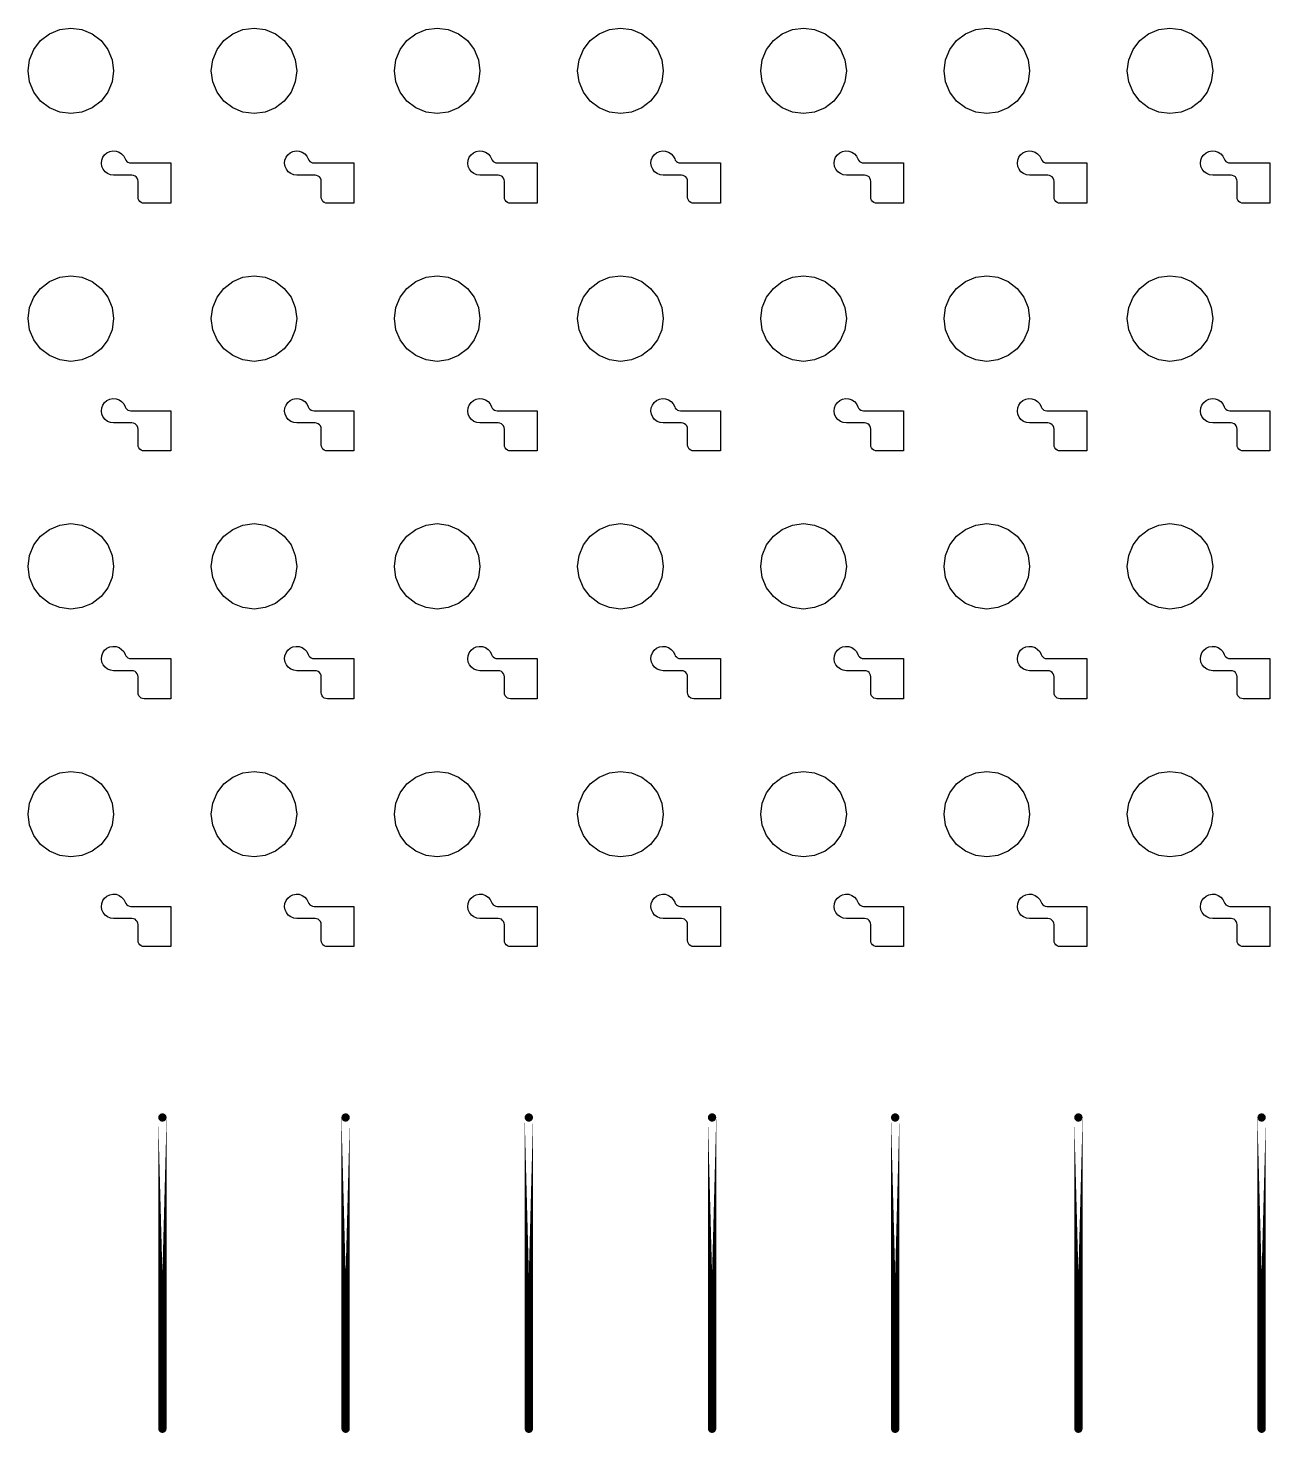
# Model space of a CAD drawing. Extents: x 11 to 212, y 11 to 212.
# Drawn here: x 143.44 to 155.4, y 46.96 to 60.5 of the extents above; entities that cross this region are included whole.
import ezdxf

# ---------------------------------------------------------------- set-up
doc = ezdxf.new("R2010")
doc.units = 0
doc.layers.get('0').update_dxf_attribs({"linetype": 'continuous'})
doc.layers.add('C3', color=7, linetype='continuous')

# ---------------------------------------------------------------- blocks, each defined once
blk = doc.blocks.new('cutlineendpoint')
at = {"const_width": 0.04}
blk.add_lwpolyline([(-0.02, 0, 1), (0.02, 0, 1)], format="xyb", close=True, dxfattribs=at)

msp = doc.modelspace()

# ---------------------------------------------------------------- linework, layer by layer
at = {"layer": 'C3'}
for points in [[(144.259, 60.088), (144.245, 59.982), (144.204, 59.882), (144.138, 59.797), (144.053, 59.732), (143.954, 59.691), (143.847, 59.676), (143.74, 59.691), (143.641, 59.732), (143.556, 59.797), (143.49, 59.882), (143.449, 59.982), (143.435, 60.088), (143.449, 60.195), (143.49, 60.294), (143.556, 60.379), (143.641, 60.445), (143.74, 60.486), (143.847, 60.5), (143.954, 60.486), (144.053, 60.445), (144.138, 60.379), (144.204, 60.294), (144.245, 60.195)], [(146.024, 60.088), (146.009, 59.982), (145.968, 59.882), (145.903, 59.797), (145.818, 59.732), (145.718, 59.691), (145.612, 59.676), (145.505, 59.691), (145.406, 59.732), (145.321, 59.797), (145.255, 59.882), (145.214, 59.982), (145.2, 60.088), (145.214, 60.195), (145.255, 60.294), (145.321, 60.379), (145.406, 60.445), (145.505, 60.486), (145.612, 60.5), (145.718, 60.486), (145.818, 60.445), (145.903, 60.379), (145.968, 60.294), (146.009, 60.195)], [(147.788, 60.088), (147.774, 59.982), (147.733, 59.882), (147.668, 59.797), (147.582, 59.732), (147.483, 59.691), (147.376, 59.676), (147.27, 59.691), (147.171, 59.732), (147.085, 59.797), (147.02, 59.882), (146.979, 59.982), (146.965, 60.088), (146.979, 60.195), (147.02, 60.294), (147.085, 60.379), (147.171, 60.445), (147.27, 60.486), (147.376, 60.5), (147.483, 60.486), (147.582, 60.445), (147.668, 60.379), (147.733, 60.294), (147.774, 60.195)], [(149.553, 60.088), (149.539, 59.982), (149.498, 59.882), (149.432, 59.797), (149.347, 59.732), (149.248, 59.691), (149.141, 59.676), (149.035, 59.691), (148.935, 59.732), (148.85, 59.797), (148.785, 59.882), (148.743, 59.982), (148.729, 60.088), (148.743, 60.195), (148.785, 60.294), (148.85, 60.379), (148.935, 60.445), (149.035, 60.486), (149.141, 60.5), (149.248, 60.486), (149.347, 60.445), (149.432, 60.379), (149.498, 60.294), (149.539, 60.195)], [(151.318, 60.088), (151.304, 59.982), (151.262, 59.882), (151.197, 59.797), (151.112, 59.732), (151.012, 59.691), (150.906, 59.676), (150.799, 59.691), (150.7, 59.732), (150.615, 59.797), (150.549, 59.882), (150.508, 59.982), (150.494, 60.088), (150.508, 60.195), (150.549, 60.294), (150.615, 60.379), (150.7, 60.445), (150.799, 60.486), (150.906, 60.5), (151.012, 60.486), (151.112, 60.445), (151.197, 60.379), (151.262, 60.294), (151.304, 60.195)], [(153.082, 60.088), (153.068, 59.982), (153.027, 59.882), (152.962, 59.797), (152.876, 59.732), (152.777, 59.691), (152.671, 59.676), (152.564, 59.691), (152.465, 59.732), (152.379, 59.797), (152.314, 59.882), (152.273, 59.982), (152.259, 60.088), (152.273, 60.195), (152.314, 60.294), (152.379, 60.379), (152.465, 60.445), (152.564, 60.486), (152.671, 60.5), (152.777, 60.486), (152.876, 60.445), (152.962, 60.379), (153.027, 60.294), (153.068, 60.195)], [(154.847, 60.088), (154.833, 59.982), (154.792, 59.882), (154.726, 59.797), (154.641, 59.732), (154.542, 59.691), (154.435, 59.676), (154.329, 59.691), (154.229, 59.732), (154.144, 59.797), (154.079, 59.882), (154.038, 59.982), (154.024, 60.088), (154.038, 60.195), (154.079, 60.294), (154.144, 60.379), (154.229, 60.445), (154.329, 60.486), (154.435, 60.5), (154.542, 60.486), (154.641, 60.445), (154.726, 60.379), (154.792, 60.294), (154.833, 60.195)], [(144.553, 58.812), (144.538, 58.814), (144.524, 58.82), (144.511, 58.829), (144.502, 58.841), (144.496, 58.855), (144.494, 58.871), (144.494, 59.024), (144.492, 59.039), (144.486, 59.053), (144.477, 59.065), (144.465, 59.074), (144.451, 59.08), (144.435, 59.082), (144.259, 59.082), (144.229, 59.086), (144.201, 59.098), (144.177, 59.116), (144.158, 59.139), (144.146, 59.167), (144.141, 59.197), (144.144, 59.227), (144.155, 59.255), (144.172, 59.28), (144.195, 59.299), (144.223, 59.312), (144.252, 59.317), (144.282, 59.315), (144.311, 59.305), (144.336, 59.289), (144.356, 59.266), (144.37, 59.239), (144.376, 59.226), (144.386, 59.215), (144.397, 59.207), (144.411, 59.202), (144.425, 59.2), (144.809, 59.2), (144.809, 58.812)], [(146.318, 58.812), (146.302, 58.814), (146.288, 58.82), (146.276, 58.829), (146.267, 58.841), (146.261, 58.855), (146.259, 58.871), (146.259, 59.024), (146.257, 59.039), (146.251, 59.053), (146.242, 59.065), (146.229, 59.074), (146.215, 59.08), (146.2, 59.082), (146.024, 59.082), (145.994, 59.086), (145.966, 59.098), (145.941, 59.116), (145.923, 59.139), (145.911, 59.167), (145.906, 59.197), (145.909, 59.227), (145.92, 59.255), (145.937, 59.28), (145.96, 59.299), (145.987, 59.312), (146.017, 59.317), (146.047, 59.315), (146.076, 59.305), (146.101, 59.289), (146.121, 59.266), (146.134, 59.239), (146.141, 59.226), (146.15, 59.215), (146.162, 59.207), (146.176, 59.202), (146.19, 59.2), (146.574, 59.2), (146.574, 58.812)], [(148.082, 58.812), (148.067, 58.814), (148.053, 58.82), (148.041, 58.829), (148.031, 58.841), (148.026, 58.855), (148.024, 58.871), (148.024, 59.024), (148.022, 59.039), (148.016, 59.053), (148.006, 59.065), (147.994, 59.074), (147.98, 59.08), (147.965, 59.082), (147.788, 59.082), (147.758, 59.086), (147.73, 59.098), (147.706, 59.116), (147.687, 59.139), (147.675, 59.167), (147.671, 59.197), (147.674, 59.227), (147.684, 59.255), (147.702, 59.28), (147.725, 59.299), (147.752, 59.312), (147.782, 59.317), (147.812, 59.315), (147.84, 59.305), (147.866, 59.289), (147.886, 59.266), (147.899, 59.239), (147.906, 59.226), (147.915, 59.215), (147.927, 59.207), (147.94, 59.202), (147.955, 59.2), (148.339, 59.2), (148.339, 58.812)], [(149.847, 58.812), (149.832, 58.814), (149.818, 58.82), (149.805, 58.829), (149.796, 58.841), (149.79, 58.855), (149.788, 58.871), (149.788, 59.024), (149.786, 59.039), (149.78, 59.053), (149.771, 59.065), (149.759, 59.074), (149.745, 59.08), (149.729, 59.082), (149.553, 59.082), (149.523, 59.086), (149.495, 59.098), (149.471, 59.116), (149.452, 59.139), (149.44, 59.167), (149.435, 59.197), (149.438, 59.227), (149.449, 59.255), (149.466, 59.28), (149.49, 59.299), (149.517, 59.312), (149.546, 59.317), (149.577, 59.315), (149.605, 59.305), (149.63, 59.289), (149.65, 59.266), (149.664, 59.239), (149.67, 59.226), (149.68, 59.215), (149.692, 59.207), (149.705, 59.202), (149.719, 59.2), (150.104, 59.2), (150.104, 58.812)], [(151.612, 58.812), (151.597, 58.814), (151.582, 58.82), (151.57, 58.829), (151.561, 58.841), (151.555, 58.855), (151.553, 58.871), (151.553, 59.024), (151.551, 59.039), (151.545, 59.053), (151.536, 59.065), (151.524, 59.074), (151.509, 59.08), (151.494, 59.082), (151.318, 59.082), (151.288, 59.086), (151.26, 59.098), (151.236, 59.116), (151.217, 59.139), (151.205, 59.167), (151.2, 59.197), (151.203, 59.227), (151.214, 59.255), (151.231, 59.28), (151.254, 59.299), (151.282, 59.312), (151.311, 59.317), (151.341, 59.315), (151.37, 59.305), (151.395, 59.289), (151.415, 59.266), (151.429, 59.239), (151.435, 59.226), (151.444, 59.215), (151.456, 59.207), (151.47, 59.202), (151.484, 59.2), (151.868, 59.2), (151.868, 58.812)], [(153.376, 58.812), (153.361, 58.814), (153.347, 58.82), (153.335, 58.829), (153.326, 58.841), (153.32, 58.855), (153.318, 58.871), (153.318, 59.024), (153.316, 59.039), (153.31, 59.053), (153.3, 59.065), (153.288, 59.074), (153.274, 59.08), (153.259, 59.082), (153.082, 59.082), (153.052, 59.086), (153.024, 59.098), (153, 59.116), (152.982, 59.139), (152.969, 59.167), (152.965, 59.197), (152.968, 59.227), (152.978, 59.255), (152.996, 59.28), (153.019, 59.299), (153.046, 59.312), (153.076, 59.317), (153.106, 59.315), (153.135, 59.305), (153.16, 59.289), (153.18, 59.266), (153.193, 59.239), (153.2, 59.226), (153.209, 59.215), (153.221, 59.207), (153.234, 59.202), (153.249, 59.2), (153.633, 59.2), (153.633, 58.812)], [(155.141, 58.812), (155.126, 58.814), (155.112, 58.82), (155.1, 58.829), (155.09, 58.841), (155.084, 58.855), (155.082, 58.871), (155.082, 59.024), (155.08, 59.039), (155.074, 59.053), (155.065, 59.065), (155.053, 59.074), (155.039, 59.08), (155.024, 59.082), (154.847, 59.082), (154.817, 59.086), (154.789, 59.098), (154.765, 59.116), (154.746, 59.139), (154.734, 59.167), (154.729, 59.197), (154.733, 59.227), (154.743, 59.255), (154.761, 59.28), (154.784, 59.299), (154.811, 59.312), (154.841, 59.317), (154.871, 59.315), (154.899, 59.305), (154.924, 59.289), (154.944, 59.266), (154.958, 59.239), (154.964, 59.226), (154.974, 59.215), (154.986, 59.207), (154.999, 59.202), (155.013, 59.2), (155.398, 59.2), (155.398, 58.812)], [(144.259, 57.7), (144.245, 57.593), (144.204, 57.494), (144.138, 57.409), (144.053, 57.343), (143.954, 57.302), (143.847, 57.288), (143.74, 57.302), (143.641, 57.343), (143.556, 57.409), (143.49, 57.494), (143.449, 57.593), (143.435, 57.7), (143.449, 57.807), (143.49, 57.906), (143.556, 57.991), (143.641, 58.057), (143.74, 58.098), (143.847, 58.112), (143.954, 58.098), (144.053, 58.057), (144.138, 57.991), (144.204, 57.906), (144.245, 57.807)], [(146.024, 57.7), (146.009, 57.593), (145.968, 57.494), (145.903, 57.409), (145.818, 57.343), (145.718, 57.302), (145.612, 57.288), (145.505, 57.302), (145.406, 57.343), (145.321, 57.409), (145.255, 57.494), (145.214, 57.593), (145.2, 57.7), (145.214, 57.807), (145.255, 57.906), (145.321, 57.991), (145.406, 58.057), (145.505, 58.098), (145.612, 58.112), (145.718, 58.098), (145.818, 58.057), (145.903, 57.991), (145.968, 57.906), (146.009, 57.807)], [(147.788, 57.7), (147.774, 57.593), (147.733, 57.494), (147.668, 57.409), (147.582, 57.343), (147.483, 57.302), (147.376, 57.288), (147.27, 57.302), (147.171, 57.343), (147.085, 57.409), (147.02, 57.494), (146.979, 57.593), (146.965, 57.7), (146.979, 57.807), (147.02, 57.906), (147.085, 57.991), (147.171, 58.057), (147.27, 58.098), (147.376, 58.112), (147.483, 58.098), (147.582, 58.057), (147.668, 57.991), (147.733, 57.906), (147.774, 57.807)], [(149.553, 57.7), (149.539, 57.593), (149.498, 57.494), (149.432, 57.409), (149.347, 57.343), (149.248, 57.302), (149.141, 57.288), (149.035, 57.302), (148.935, 57.343), (148.85, 57.409), (148.785, 57.494), (148.743, 57.593), (148.729, 57.7), (148.743, 57.807), (148.785, 57.906), (148.85, 57.991), (148.935, 58.057), (149.035, 58.098), (149.141, 58.112), (149.248, 58.098), (149.347, 58.057), (149.432, 57.991), (149.498, 57.906), (149.539, 57.807)], [(151.318, 57.7), (151.304, 57.593), (151.262, 57.494), (151.197, 57.409), (151.112, 57.343), (151.012, 57.302), (150.906, 57.288), (150.799, 57.302), (150.7, 57.343), (150.615, 57.409), (150.549, 57.494), (150.508, 57.593), (150.494, 57.7), (150.508, 57.807), (150.549, 57.906), (150.615, 57.991), (150.7, 58.057), (150.799, 58.098), (150.906, 58.112), (151.012, 58.098), (151.112, 58.057), (151.197, 57.991), (151.262, 57.906), (151.304, 57.807)], [(153.082, 57.7), (153.068, 57.593), (153.027, 57.494), (152.962, 57.409), (152.876, 57.343), (152.777, 57.302), (152.671, 57.288), (152.564, 57.302), (152.465, 57.343), (152.379, 57.409), (152.314, 57.494), (152.273, 57.593), (152.259, 57.7), (152.273, 57.807), (152.314, 57.906), (152.379, 57.991), (152.465, 58.057), (152.564, 58.098), (152.671, 58.112), (152.777, 58.098), (152.876, 58.057), (152.962, 57.991), (153.027, 57.906), (153.068, 57.807)], [(154.847, 57.7), (154.833, 57.593), (154.792, 57.494), (154.726, 57.409), (154.641, 57.343), (154.542, 57.302), (154.435, 57.288), (154.329, 57.302), (154.229, 57.343), (154.144, 57.409), (154.079, 57.494), (154.038, 57.593), (154.024, 57.7), (154.038, 57.807), (154.079, 57.906), (154.144, 57.991), (154.229, 58.057), (154.329, 58.098), (154.435, 58.112), (154.542, 58.098), (154.641, 58.057), (154.726, 57.991), (154.792, 57.906), (154.833, 57.807)], [(144.553, 56.424), (144.538, 56.426), (144.524, 56.431), (144.511, 56.441), (144.502, 56.453), (144.496, 56.467), (144.494, 56.482), (144.494, 56.635), (144.492, 56.651), (144.486, 56.665), (144.477, 56.677), (144.465, 56.686), (144.451, 56.692), (144.435, 56.694), (144.259, 56.694), (144.229, 56.698), (144.201, 56.709), (144.177, 56.727), (144.158, 56.751), (144.146, 56.779), (144.141, 56.809), (144.144, 56.839), (144.155, 56.867), (144.172, 56.891), (144.195, 56.911), (144.223, 56.924), (144.252, 56.929), (144.282, 56.927), (144.311, 56.917), (144.336, 56.9), (144.356, 56.878), (144.37, 56.851), (144.376, 56.838), (144.386, 56.827), (144.397, 56.819), (144.411, 56.814), (144.425, 56.812), (144.809, 56.812), (144.809, 56.424)], [(146.318, 56.424), (146.302, 56.426), (146.288, 56.431), (146.276, 56.441), (146.267, 56.453), (146.261, 56.467), (146.259, 56.482), (146.259, 56.635), (146.257, 56.651), (146.251, 56.665), (146.242, 56.677), (146.229, 56.686), (146.215, 56.692), (146.2, 56.694), (146.024, 56.694), (145.994, 56.698), (145.966, 56.709), (145.941, 56.727), (145.923, 56.751), (145.911, 56.779), (145.906, 56.809), (145.909, 56.839), (145.92, 56.867), (145.937, 56.891), (145.96, 56.911), (145.987, 56.924), (146.017, 56.929), (146.047, 56.927), (146.076, 56.917), (146.101, 56.9), (146.121, 56.878), (146.134, 56.851), (146.141, 56.838), (146.15, 56.827), (146.162, 56.819), (146.176, 56.814), (146.19, 56.812), (146.574, 56.812), (146.574, 56.424)], [(148.082, 56.424), (148.067, 56.426), (148.053, 56.431), (148.041, 56.441), (148.031, 56.453), (148.026, 56.467), (148.024, 56.482), (148.024, 56.635), (148.022, 56.651), (148.016, 56.665), (148.006, 56.677), (147.994, 56.686), (147.98, 56.692), (147.965, 56.694), (147.788, 56.694), (147.758, 56.698), (147.73, 56.709), (147.706, 56.727), (147.687, 56.751), (147.675, 56.779), (147.671, 56.809), (147.674, 56.839), (147.684, 56.867), (147.702, 56.891), (147.725, 56.911), (147.752, 56.924), (147.782, 56.929), (147.812, 56.927), (147.84, 56.917), (147.866, 56.9), (147.886, 56.878), (147.899, 56.851), (147.906, 56.838), (147.915, 56.827), (147.927, 56.819), (147.94, 56.814), (147.955, 56.812), (148.339, 56.812), (148.339, 56.424)], [(149.847, 56.424), (149.832, 56.426), (149.818, 56.431), (149.805, 56.441), (149.796, 56.453), (149.79, 56.467), (149.788, 56.482), (149.788, 56.635), (149.786, 56.651), (149.78, 56.665), (149.771, 56.677), (149.759, 56.686), (149.745, 56.692), (149.729, 56.694), (149.553, 56.694), (149.523, 56.698), (149.495, 56.709), (149.471, 56.727), (149.452, 56.751), (149.44, 56.779), (149.435, 56.809), (149.438, 56.839), (149.449, 56.867), (149.466, 56.891), (149.49, 56.911), (149.517, 56.924), (149.546, 56.929), (149.577, 56.927), (149.605, 56.917), (149.63, 56.9), (149.65, 56.878), (149.664, 56.851), (149.67, 56.838), (149.68, 56.827), (149.692, 56.819), (149.705, 56.814), (149.719, 56.812), (150.104, 56.812), (150.104, 56.424)], [(151.612, 56.424), (151.597, 56.426), (151.582, 56.431), (151.57, 56.441), (151.561, 56.453), (151.555, 56.467), (151.553, 56.482), (151.553, 56.635), (151.551, 56.651), (151.545, 56.665), (151.536, 56.677), (151.524, 56.686), (151.509, 56.692), (151.494, 56.694), (151.318, 56.694), (151.288, 56.698), (151.26, 56.709), (151.236, 56.727), (151.217, 56.751), (151.205, 56.779), (151.2, 56.809), (151.203, 56.839), (151.214, 56.867), (151.231, 56.891), (151.254, 56.911), (151.282, 56.924), (151.311, 56.929), (151.341, 56.927), (151.37, 56.917), (151.395, 56.9), (151.415, 56.878), (151.429, 56.851), (151.435, 56.838), (151.444, 56.827), (151.456, 56.819), (151.47, 56.814), (151.484, 56.812), (151.868, 56.812), (151.868, 56.424)], [(153.376, 56.424), (153.361, 56.426), (153.347, 56.431), (153.335, 56.441), (153.326, 56.453), (153.32, 56.467), (153.318, 56.482), (153.318, 56.635), (153.316, 56.651), (153.31, 56.665), (153.3, 56.677), (153.288, 56.686), (153.274, 56.692), (153.259, 56.694), (153.082, 56.694), (153.052, 56.698), (153.024, 56.709), (153, 56.727), (152.982, 56.751), (152.969, 56.779), (152.965, 56.809), (152.968, 56.839), (152.978, 56.867), (152.996, 56.891), (153.019, 56.911), (153.046, 56.924), (153.076, 56.929), (153.106, 56.927), (153.135, 56.917), (153.16, 56.9), (153.18, 56.878), (153.193, 56.851), (153.2, 56.838), (153.209, 56.827), (153.221, 56.819), (153.234, 56.814), (153.249, 56.812), (153.633, 56.812), (153.633, 56.424)], [(155.141, 56.424), (155.126, 56.426), (155.112, 56.431), (155.1, 56.441), (155.09, 56.453), (155.084, 56.467), (155.082, 56.482), (155.082, 56.635), (155.08, 56.651), (155.074, 56.665), (155.065, 56.677), (155.053, 56.686), (155.039, 56.692), (155.024, 56.694), (154.847, 56.694), (154.817, 56.698), (154.789, 56.709), (154.765, 56.727), (154.746, 56.751), (154.734, 56.779), (154.729, 56.809), (154.733, 56.839), (154.743, 56.867), (154.761, 56.891), (154.784, 56.911), (154.811, 56.924), (154.841, 56.929), (154.871, 56.927), (154.899, 56.917), (154.924, 56.9), (154.944, 56.878), (154.958, 56.851), (154.964, 56.838), (154.974, 56.827), (154.986, 56.819), (154.999, 56.814), (155.013, 56.812), (155.398, 56.812), (155.398, 56.424)], [(144.259, 55.312), (144.245, 55.205), (144.204, 55.106), (144.138, 55.021), (144.053, 54.955), (143.954, 54.914), (143.847, 54.9), (143.74, 54.914), (143.641, 54.955), (143.556, 55.021), (143.49, 55.106), (143.449, 55.205), (143.435, 55.312), (143.449, 55.418), (143.49, 55.518), (143.556, 55.603), (143.641, 55.668), (143.74, 55.709), (143.847, 55.724), (143.954, 55.709), (144.053, 55.668), (144.138, 55.603), (144.204, 55.518), (144.245, 55.418)], [(146.024, 55.312), (146.009, 55.205), (145.968, 55.106), (145.903, 55.021), (145.818, 54.955), (145.718, 54.914), (145.612, 54.9), (145.505, 54.914), (145.406, 54.955), (145.321, 55.021), (145.255, 55.106), (145.214, 55.205), (145.2, 55.312), (145.214, 55.418), (145.255, 55.518), (145.321, 55.603), (145.406, 55.668), (145.505, 55.709), (145.612, 55.724), (145.718, 55.709), (145.818, 55.668), (145.903, 55.603), (145.968, 55.518), (146.009, 55.418)], [(147.788, 55.312), (147.774, 55.205), (147.733, 55.106), (147.668, 55.021), (147.582, 54.955), (147.483, 54.914), (147.376, 54.9), (147.27, 54.914), (147.171, 54.955), (147.085, 55.021), (147.02, 55.106), (146.979, 55.205), (146.965, 55.312), (146.979, 55.418), (147.02, 55.518), (147.085, 55.603), (147.171, 55.668), (147.27, 55.709), (147.376, 55.724), (147.483, 55.709), (147.582, 55.668), (147.668, 55.603), (147.733, 55.518), (147.774, 55.418)], [(149.553, 55.312), (149.539, 55.205), (149.498, 55.106), (149.432, 55.021), (149.347, 54.955), (149.248, 54.914), (149.141, 54.9), (149.035, 54.914), (148.935, 54.955), (148.85, 55.021), (148.785, 55.106), (148.743, 55.205), (148.729, 55.312), (148.743, 55.418), (148.785, 55.518), (148.85, 55.603), (148.935, 55.668), (149.035, 55.709), (149.141, 55.724), (149.248, 55.709), (149.347, 55.668), (149.432, 55.603), (149.498, 55.518), (149.539, 55.418)], [(151.318, 55.312), (151.304, 55.205), (151.262, 55.106), (151.197, 55.021), (151.112, 54.955), (151.012, 54.914), (150.906, 54.9), (150.799, 54.914), (150.7, 54.955), (150.615, 55.021), (150.549, 55.106), (150.508, 55.205), (150.494, 55.312), (150.508, 55.418), (150.549, 55.518), (150.615, 55.603), (150.7, 55.668), (150.799, 55.709), (150.906, 55.724), (151.012, 55.709), (151.112, 55.668), (151.197, 55.603), (151.262, 55.518), (151.304, 55.418)], [(153.082, 55.312), (153.068, 55.205), (153.027, 55.106), (152.962, 55.021), (152.876, 54.955), (152.777, 54.914), (152.671, 54.9), (152.564, 54.914), (152.465, 54.955), (152.379, 55.021), (152.314, 55.106), (152.273, 55.205), (152.259, 55.312), (152.273, 55.418), (152.314, 55.518), (152.379, 55.603), (152.465, 55.668), (152.564, 55.709), (152.671, 55.724), (152.777, 55.709), (152.876, 55.668), (152.962, 55.603), (153.027, 55.518), (153.068, 55.418)], [(154.847, 55.312), (154.833, 55.205), (154.792, 55.106), (154.726, 55.021), (154.641, 54.955), (154.542, 54.914), (154.435, 54.9), (154.329, 54.914), (154.229, 54.955), (154.144, 55.021), (154.079, 55.106), (154.038, 55.205), (154.024, 55.312), (154.038, 55.418), (154.079, 55.518), (154.144, 55.603), (154.229, 55.668), (154.329, 55.709), (154.435, 55.724), (154.542, 55.709), (154.641, 55.668), (154.726, 55.603), (154.792, 55.518), (154.833, 55.418)], [(144.553, 54.035), (144.538, 54.037), (144.524, 54.043), (144.511, 54.053), (144.502, 54.065), (144.496, 54.079), (144.494, 54.094), (144.494, 54.247), (144.492, 54.262), (144.486, 54.276), (144.477, 54.289), (144.465, 54.298), (144.451, 54.304), (144.435, 54.306), (144.259, 54.306), (144.229, 54.31), (144.201, 54.321), (144.177, 54.339), (144.158, 54.363), (144.146, 54.39), (144.141, 54.42), (144.144, 54.45), (144.155, 54.479), (144.172, 54.503), (144.195, 54.523), (144.223, 54.535), (144.252, 54.541), (144.282, 54.539), (144.311, 54.529), (144.336, 54.512), (144.356, 54.49), (144.37, 54.463), (144.376, 54.45), (144.386, 54.439), (144.397, 54.431), (144.411, 54.425), (144.425, 54.424), (144.809, 54.424), (144.809, 54.035)], [(146.318, 54.035), (146.302, 54.037), (146.288, 54.043), (146.276, 54.053), (146.267, 54.065), (146.261, 54.079), (146.259, 54.094), (146.259, 54.247), (146.257, 54.262), (146.251, 54.276), (146.242, 54.289), (146.229, 54.298), (146.215, 54.304), (146.2, 54.306), (146.024, 54.306), (145.994, 54.31), (145.966, 54.321), (145.941, 54.339), (145.923, 54.363), (145.911, 54.39), (145.906, 54.42), (145.909, 54.45), (145.92, 54.479), (145.937, 54.503), (145.96, 54.523), (145.987, 54.535), (146.017, 54.541), (146.047, 54.539), (146.076, 54.529), (146.101, 54.512), (146.121, 54.49), (146.134, 54.463), (146.141, 54.45), (146.15, 54.439), (146.162, 54.431), (146.176, 54.425), (146.19, 54.424), (146.574, 54.424), (146.574, 54.035)], [(148.082, 54.035), (148.067, 54.037), (148.053, 54.043), (148.041, 54.053), (148.031, 54.065), (148.026, 54.079), (148.024, 54.094), (148.024, 54.247), (148.022, 54.262), (148.016, 54.276), (148.006, 54.289), (147.994, 54.298), (147.98, 54.304), (147.965, 54.306), (147.788, 54.306), (147.758, 54.31), (147.73, 54.321), (147.706, 54.339), (147.687, 54.363), (147.675, 54.39), (147.671, 54.42), (147.674, 54.45), (147.684, 54.479), (147.702, 54.503), (147.725, 54.523), (147.752, 54.535), (147.782, 54.541), (147.812, 54.539), (147.84, 54.529), (147.866, 54.512), (147.886, 54.49), (147.899, 54.463), (147.906, 54.45), (147.915, 54.439), (147.927, 54.431), (147.94, 54.425), (147.955, 54.424), (148.339, 54.424), (148.339, 54.035)], [(149.847, 54.035), (149.832, 54.037), (149.818, 54.043), (149.805, 54.053), (149.796, 54.065), (149.79, 54.079), (149.788, 54.094), (149.788, 54.247), (149.786, 54.262), (149.78, 54.276), (149.771, 54.289), (149.759, 54.298), (149.745, 54.304), (149.729, 54.306), (149.553, 54.306), (149.523, 54.31), (149.495, 54.321), (149.471, 54.339), (149.452, 54.363), (149.44, 54.39), (149.435, 54.42), (149.438, 54.45), (149.449, 54.479), (149.466, 54.503), (149.49, 54.523), (149.517, 54.535), (149.546, 54.541), (149.577, 54.539), (149.605, 54.529), (149.63, 54.512), (149.65, 54.49), (149.664, 54.463), (149.67, 54.45), (149.68, 54.439), (149.692, 54.431), (149.705, 54.425), (149.719, 54.424), (150.104, 54.424), (150.104, 54.035)], [(151.612, 54.035), (151.597, 54.037), (151.582, 54.043), (151.57, 54.053), (151.561, 54.065), (151.555, 54.079), (151.553, 54.094), (151.553, 54.247), (151.551, 54.262), (151.545, 54.276), (151.536, 54.289), (151.524, 54.298), (151.509, 54.304), (151.494, 54.306), (151.318, 54.306), (151.288, 54.31), (151.26, 54.321), (151.236, 54.339), (151.217, 54.363), (151.205, 54.39), (151.2, 54.42), (151.203, 54.45), (151.214, 54.479), (151.231, 54.503), (151.254, 54.523), (151.282, 54.535), (151.311, 54.541), (151.341, 54.539), (151.37, 54.529), (151.395, 54.512), (151.415, 54.49), (151.429, 54.463), (151.435, 54.45), (151.444, 54.439), (151.456, 54.431), (151.47, 54.425), (151.484, 54.424), (151.868, 54.424), (151.868, 54.035)], [(153.376, 54.035), (153.361, 54.037), (153.347, 54.043), (153.335, 54.053), (153.326, 54.065), (153.32, 54.079), (153.318, 54.094), (153.318, 54.247), (153.316, 54.262), (153.31, 54.276), (153.3, 54.289), (153.288, 54.298), (153.274, 54.304), (153.259, 54.306), (153.082, 54.306), (153.052, 54.31), (153.024, 54.321), (153, 54.339), (152.982, 54.363), (152.969, 54.39), (152.965, 54.42), (152.968, 54.45), (152.978, 54.479), (152.996, 54.503), (153.019, 54.523), (153.046, 54.535), (153.076, 54.541), (153.106, 54.539), (153.135, 54.529), (153.16, 54.512), (153.18, 54.49), (153.193, 54.463), (153.2, 54.45), (153.209, 54.439), (153.221, 54.431), (153.234, 54.425), (153.249, 54.424), (153.633, 54.424), (153.633, 54.035)], [(155.141, 54.035), (155.126, 54.037), (155.112, 54.043), (155.1, 54.053), (155.09, 54.065), (155.084, 54.079), (155.082, 54.094), (155.082, 54.247), (155.08, 54.262), (155.074, 54.276), (155.065, 54.289), (155.053, 54.298), (155.039, 54.304), (155.024, 54.306), (154.847, 54.306), (154.817, 54.31), (154.789, 54.321), (154.765, 54.339), (154.746, 54.363), (154.734, 54.39), (154.729, 54.42), (154.733, 54.45), (154.743, 54.479), (154.761, 54.503), (154.784, 54.523), (154.811, 54.535), (154.841, 54.541), (154.871, 54.539), (154.899, 54.529), (154.924, 54.512), (154.944, 54.49), (154.958, 54.463), (154.964, 54.45), (154.974, 54.439), (154.986, 54.431), (154.999, 54.425), (155.013, 54.424), (155.398, 54.424), (155.398, 54.035)], [(144.259, 52.924), (144.245, 52.817), (144.204, 52.718), (144.138, 52.632), (144.053, 52.567), (143.954, 52.526), (143.847, 52.512), (143.74, 52.526), (143.641, 52.567), (143.556, 52.632), (143.49, 52.718), (143.449, 52.817), (143.435, 52.924), (143.449, 53.03), (143.49, 53.129), (143.556, 53.215), (143.641, 53.28), (143.74, 53.321), (143.847, 53.335), (143.954, 53.321), (144.053, 53.28), (144.138, 53.215), (144.204, 53.129), (144.245, 53.03)], [(146.024, 52.924), (146.009, 52.817), (145.968, 52.718), (145.903, 52.632), (145.818, 52.567), (145.718, 52.526), (145.612, 52.512), (145.505, 52.526), (145.406, 52.567), (145.321, 52.632), (145.255, 52.718), (145.214, 52.817), (145.2, 52.924), (145.214, 53.03), (145.255, 53.129), (145.321, 53.215), (145.406, 53.28), (145.505, 53.321), (145.612, 53.335), (145.718, 53.321), (145.818, 53.28), (145.903, 53.215), (145.968, 53.129), (146.009, 53.03)], [(147.788, 52.924), (147.774, 52.817), (147.733, 52.718), (147.668, 52.632), (147.582, 52.567), (147.483, 52.526), (147.376, 52.512), (147.27, 52.526), (147.171, 52.567), (147.085, 52.632), (147.02, 52.718), (146.979, 52.817), (146.965, 52.924), (146.979, 53.03), (147.02, 53.129), (147.085, 53.215), (147.171, 53.28), (147.27, 53.321), (147.376, 53.335), (147.483, 53.321), (147.582, 53.28), (147.668, 53.215), (147.733, 53.129), (147.774, 53.03)], [(149.553, 52.924), (149.539, 52.817), (149.498, 52.718), (149.432, 52.632), (149.347, 52.567), (149.248, 52.526), (149.141, 52.512), (149.035, 52.526), (148.935, 52.567), (148.85, 52.632), (148.785, 52.718), (148.743, 52.817), (148.729, 52.924), (148.743, 53.03), (148.785, 53.129), (148.85, 53.215), (148.935, 53.28), (149.035, 53.321), (149.141, 53.335), (149.248, 53.321), (149.347, 53.28), (149.432, 53.215), (149.498, 53.129), (149.539, 53.03)], [(151.318, 52.924), (151.304, 52.817), (151.262, 52.718), (151.197, 52.632), (151.112, 52.567), (151.012, 52.526), (150.906, 52.512), (150.799, 52.526), (150.7, 52.567), (150.615, 52.632), (150.549, 52.718), (150.508, 52.817), (150.494, 52.924), (150.508, 53.03), (150.549, 53.129), (150.615, 53.215), (150.7, 53.28), (150.799, 53.321), (150.906, 53.335), (151.012, 53.321), (151.112, 53.28), (151.197, 53.215), (151.262, 53.129), (151.304, 53.03)], [(153.082, 52.924), (153.068, 52.817), (153.027, 52.718), (152.962, 52.632), (152.876, 52.567), (152.777, 52.526), (152.671, 52.512), (152.564, 52.526), (152.465, 52.567), (152.379, 52.632), (152.314, 52.718), (152.273, 52.817), (152.259, 52.924), (152.273, 53.03), (152.314, 53.129), (152.379, 53.215), (152.465, 53.28), (152.564, 53.321), (152.671, 53.335), (152.777, 53.321), (152.876, 53.28), (152.962, 53.215), (153.027, 53.129), (153.068, 53.03)], [(154.847, 52.924), (154.833, 52.817), (154.792, 52.718), (154.726, 52.632), (154.641, 52.567), (154.542, 52.526), (154.435, 52.512), (154.329, 52.526), (154.229, 52.567), (154.144, 52.632), (154.079, 52.718), (154.038, 52.817), (154.024, 52.924), (154.038, 53.03), (154.079, 53.129), (154.144, 53.215), (154.229, 53.28), (154.329, 53.321), (154.435, 53.335), (154.542, 53.321), (154.641, 53.28), (154.726, 53.215), (154.792, 53.129), (154.833, 53.03)], [(144.553, 51.647), (144.538, 51.649), (144.524, 51.655), (144.511, 51.664), (144.502, 51.676), (144.496, 51.691), (144.494, 51.706), (144.494, 51.859), (144.492, 51.874), (144.486, 51.888), (144.477, 51.9), (144.465, 51.91), (144.451, 51.916), (144.435, 51.918), (144.259, 51.918), (144.229, 51.922), (144.201, 51.933), (144.177, 51.951), (144.158, 51.975), (144.146, 52.002), (144.141, 52.032), (144.144, 52.062), (144.155, 52.09), (144.172, 52.115), (144.195, 52.134), (144.223, 52.147), (144.252, 52.153), (144.282, 52.151), (144.311, 52.141), (144.336, 52.124), (144.356, 52.101), (144.37, 52.075), (144.376, 52.062), (144.386, 52.051), (144.397, 52.042), (144.411, 52.037), (144.425, 52.035), (144.809, 52.035), (144.809, 51.647)], [(146.318, 51.647), (146.302, 51.649), (146.288, 51.655), (146.276, 51.664), (146.267, 51.676), (146.261, 51.691), (146.259, 51.706), (146.259, 51.859), (146.257, 51.874), (146.251, 51.888), (146.242, 51.9), (146.229, 51.91), (146.215, 51.916), (146.2, 51.918), (146.024, 51.918), (145.994, 51.922), (145.966, 51.933), (145.941, 51.951), (145.923, 51.975), (145.911, 52.002), (145.906, 52.032), (145.909, 52.062), (145.92, 52.09), (145.937, 52.115), (145.96, 52.134), (145.987, 52.147), (146.017, 52.153), (146.047, 52.151), (146.076, 52.141), (146.101, 52.124), (146.121, 52.101), (146.134, 52.075), (146.141, 52.062), (146.15, 52.051), (146.162, 52.042), (146.176, 52.037), (146.19, 52.035), (146.574, 52.035), (146.574, 51.647)], [(148.082, 51.647), (148.067, 51.649), (148.053, 51.655), (148.041, 51.664), (148.031, 51.676), (148.026, 51.691), (148.024, 51.706), (148.024, 51.859), (148.022, 51.874), (148.016, 51.888), (148.006, 51.9), (147.994, 51.91), (147.98, 51.916), (147.965, 51.918), (147.788, 51.918), (147.758, 51.922), (147.73, 51.933), (147.706, 51.951), (147.687, 51.975), (147.675, 52.002), (147.671, 52.032), (147.674, 52.062), (147.684, 52.09), (147.702, 52.115), (147.725, 52.134), (147.752, 52.147), (147.782, 52.153), (147.812, 52.151), (147.84, 52.141), (147.866, 52.124), (147.886, 52.101), (147.899, 52.075), (147.906, 52.062), (147.915, 52.051), (147.927, 52.042), (147.94, 52.037), (147.955, 52.035), (148.339, 52.035), (148.339, 51.647)], [(149.847, 51.647), (149.832, 51.649), (149.818, 51.655), (149.805, 51.664), (149.796, 51.676), (149.79, 51.691), (149.788, 51.706), (149.788, 51.859), (149.786, 51.874), (149.78, 51.888), (149.771, 51.9), (149.759, 51.91), (149.745, 51.916), (149.729, 51.918), (149.553, 51.918), (149.523, 51.922), (149.495, 51.933), (149.471, 51.951), (149.452, 51.975), (149.44, 52.002), (149.435, 52.032), (149.438, 52.062), (149.449, 52.09), (149.466, 52.115), (149.49, 52.134), (149.517, 52.147), (149.546, 52.153), (149.577, 52.151), (149.605, 52.141), (149.63, 52.124), (149.65, 52.101), (149.664, 52.075), (149.67, 52.062), (149.68, 52.051), (149.692, 52.042), (149.705, 52.037), (149.719, 52.035), (150.104, 52.035), (150.104, 51.647)], [(151.612, 51.647), (151.597, 51.649), (151.582, 51.655), (151.57, 51.664), (151.561, 51.676), (151.555, 51.691), (151.553, 51.706), (151.553, 51.859), (151.551, 51.874), (151.545, 51.888), (151.536, 51.9), (151.524, 51.91), (151.509, 51.916), (151.494, 51.918), (151.318, 51.918), (151.288, 51.922), (151.26, 51.933), (151.236, 51.951), (151.217, 51.975), (151.205, 52.002), (151.2, 52.032), (151.203, 52.062), (151.214, 52.09), (151.231, 52.115), (151.254, 52.134), (151.282, 52.147), (151.311, 52.153), (151.341, 52.151), (151.37, 52.141), (151.395, 52.124), (151.415, 52.101), (151.429, 52.075), (151.435, 52.062), (151.444, 52.051), (151.456, 52.042), (151.47, 52.037), (151.484, 52.035), (151.868, 52.035), (151.868, 51.647)], [(153.376, 51.647), (153.361, 51.649), (153.347, 51.655), (153.335, 51.664), (153.326, 51.676), (153.32, 51.691), (153.318, 51.706), (153.318, 51.859), (153.316, 51.874), (153.31, 51.888), (153.3, 51.9), (153.288, 51.91), (153.274, 51.916), (153.259, 51.918), (153.082, 51.918), (153.052, 51.922), (153.024, 51.933), (153, 51.951), (152.982, 51.975), (152.969, 52.002), (152.965, 52.032), (152.968, 52.062), (152.978, 52.09), (152.996, 52.115), (153.019, 52.134), (153.046, 52.147), (153.076, 52.153), (153.106, 52.151), (153.135, 52.141), (153.16, 52.124), (153.18, 52.101), (153.193, 52.075), (153.2, 52.062), (153.209, 52.051), (153.221, 52.042), (153.234, 52.037), (153.249, 52.035), (153.633, 52.035), (153.633, 51.647)], [(155.141, 51.647), (155.126, 51.649), (155.112, 51.655), (155.1, 51.664), (155.09, 51.676), (155.084, 51.691), (155.082, 51.706), (155.082, 51.859), (155.08, 51.874), (155.074, 51.888), (155.065, 51.9), (155.053, 51.91), (155.039, 51.916), (155.024, 51.918), (154.847, 51.918), (154.817, 51.922), (154.789, 51.933), (154.765, 51.951), (154.746, 51.975), (154.734, 52.002), (154.729, 52.032), (154.733, 52.062), (154.743, 52.09), (154.761, 52.115), (154.784, 52.134), (154.811, 52.147), (154.841, 52.153), (154.871, 52.151), (154.899, 52.141), (154.924, 52.124), (154.944, 52.101), (154.958, 52.075), (154.964, 52.062), (154.974, 52.051), (154.986, 52.042), (154.999, 52.037), (155.013, 52.035), (155.398, 52.035), (155.398, 51.647)]]:
    msp.add_lwpolyline(points, close=True, dxfattribs=at)
at = {"layer": 'C3', "const_width": 0.08}
for points in [[(144.729, 50), (144.729, 47)], [(146.494, 50), (146.494, 47)], [(148.259, 50), (148.259, 47)], [(150.024, 50), (150.024, 47)], [(151.788, 50), (151.788, 47)], [(153.553, 50), (153.553, 47)], [(155.318, 50), (155.318, 47)]]:
    msp.add_lwpolyline(points, close=True, dxfattribs=at)

# ---------------------------------------------------------------- block references
at = {"layer": 'C3'}
for p in [(144.729, 50), (146.494, 50), (148.259, 50), (150.024, 50), (151.788, 50), (153.553, 50), (155.318, 50), (144.729, 47), (146.494, 47), (148.259, 47), (150.024, 47), (151.788, 47), (153.553, 47), (155.318, 47)]:
    msp.add_blockref('cutlineendpoint', p, dxfattribs=at)

doc.saveas('drawing.dxf')
